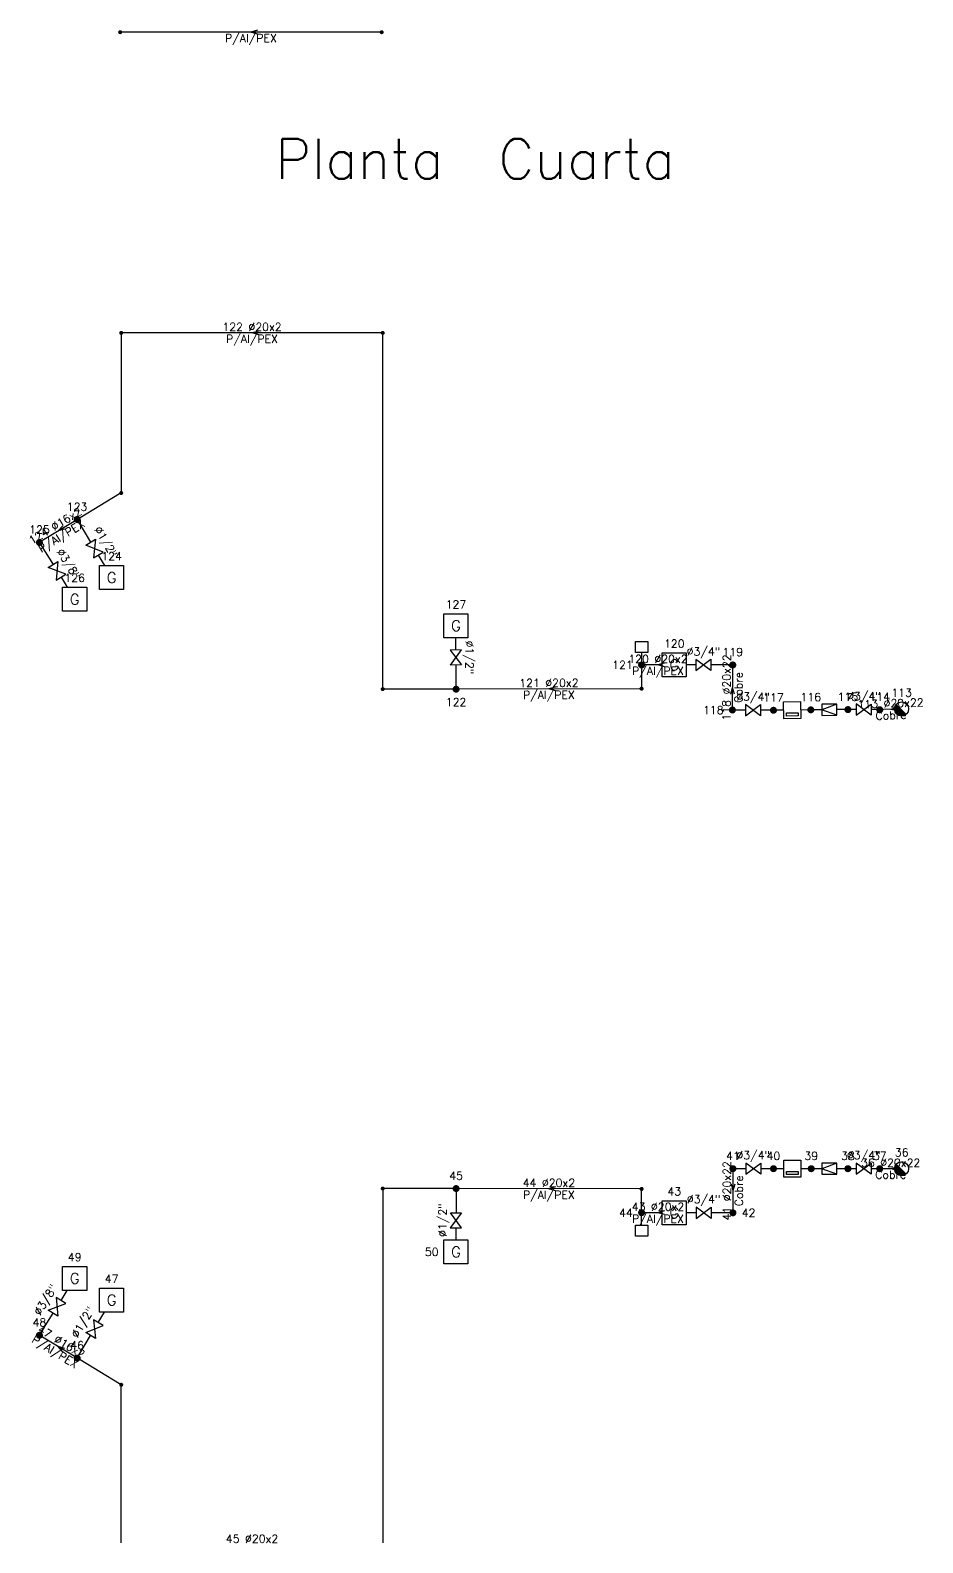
# Model space of a CAD drawing. Header units: metres. Extents: x -46.6 to 10.1, y -1.4 to 97.6.
# Drawn here: x -14.52 to -7.83, y 48.17 to 59.51 of the extents above; entities that cross this region are included whole.
import ezdxf
from ezdxf.enums import TextEntityAlignment as Align

# ---------------------------------------------------------------- set-up
doc = ezdxf.new("R2010")
doc.units = ezdxf.units.M
doc.header["$LTSCALE"] = 12.7
doc.layers.get('0').update_dxf_attribs({"linetype": 'CONTINUOUS'})
doc.layers.add('TEXTO_NUDOS', color=7, linetype='CONTINUOUS')
doc.layers.add('UNIFILAR', color=7, linetype='CONTINUOUS')
doc.layers.add('TEXTO_RAMAS', color=7, linetype='CONTINUOUS', lineweight=18)
doc.styles.add('ROMANS', font='Romans', dxfattribs={"height": 0.0635})

# ---------------------------------------------------------------- blocks, each defined once
blk = doc.blocks.new('CONEXION_PLANTAS_GAS')
at = {"color": 0, "linetype": 'Continuous'}
blk.add_circle((-0.004736, -0.005671), 1.5, dxfattribs=at)
for points in [[(-1.499779, 0.11617), (-1.504474, -0.033694), (0.363297, -1.459821), (0.216286, -1.489298)], [(-1.480147, 0.264817), (-1.499779, 0.11617), (0.506632, -1.415814), (0.363297, -1.459821)], [(-1.445772, 0.410761), (-1.480147, 0.264817), (0.644856, -1.357718), (0.506632, -1.415814)], [(-1.396999, 0.552544), (-1.445772, 0.410761), (0.77659, -1.286112), (0.644856, -1.357718)], [(-1.334315, 0.688749), (-1.396999, 0.552544), (0.900518, -1.201713), (0.77659, -1.286112)], [(-1.258346, 0.818016), (-1.334315, 0.688749), (1.0154, -1.105363), (0.900518, -1.201713)], [(-1.169852, 0.939054), (-1.258346, 0.818016), (1.047775, -1.074419), (1.0154, -1.105363)], [(-1.069716, 1.050651), (-1.169852, 0.939054), (-0.004736, -0.005671), (1.047775, -1.074419)], [(-1.504474, -0.033694), (-1.494184, -0.183278), (0.216286, -1.489298), (0.067066, -1.503952)], [(-1.494184, -0.183278), (-1.469012, -0.331087), (0.067066, -1.503952), (-0.082871, -1.503635)], [(-1.469012, -0.331087), (-1.429209, -0.475645), (-0.082871, -1.503635), (-0.232027, -1.488351)], [(-1.429209, -0.475645), (-1.375174, -0.615507), (-0.232027, -1.488351), (-0.378913, -1.458252)], [(-1.375174, -0.615507), (-1.307445, -0.749276), (-0.378913, -1.458252), (-0.52206, -1.41364)], [(-1.307445, -0.749276), (-1.226701, -0.875615), (-0.52206, -1.41364), (-0.660037, -1.35496)], [(-1.226701, -0.875615), (-1.133746, -0.993262), (-0.660037, -1.35496), (-0.791468, -1.282798)], [(-1.133746, -0.993262), (-1.029511, -1.101041), (-0.791468, -1.282798), (-0.915037, -1.197876)]]:
    blk.add_solid(points, dxfattribs=at)
blk = doc.blocks.new('NUDO_DERIVACION_GAS')
at = {"color": 0, "linetype": 'Continuous'}
for points in [[(-0.742494, 0.10584), (-0.749351, 0.031185), (-0.748721, -0.043781), (-0.749351, 0.031185)], [(-0.728219, 0.179437), (-0.742494, 0.10584), (-0.74061, -0.118309), (-0.748721, -0.043781)], [(-0.706667, 0.251241), (-0.728219, 0.179437), (-0.725099, -0.191656), (-0.74061, -0.118309)], [(-0.678054, 0.320535), (-0.706667, 0.251241), (-0.702343, -0.263087), (-0.725099, -0.191656)], [(-0.642667, 0.386626), (-0.678054, 0.320535), (-0.672569, -0.33189), (-0.702343, -0.263087)], [(-0.600858, 0.448854), (-0.642667, 0.386626), (-0.636075, -0.397377), (-0.672569, -0.33189)], [(-0.553045, 0.506597), (-0.600858, 0.448854), (-0.593226, -0.458893), (-0.636075, -0.397377)], [(-0.499707, 0.559279), (-0.553045, 0.506597), (-0.544449, -0.515825), (-0.593226, -0.458893)], [(-0.441376, 0.606372), (-0.499707, 0.559279), (-0.490233, -0.567602), (-0.544449, -0.515825)], [(-0.378635, 0.647407), (-0.441376, 0.606372), (-0.431118, -0.613708), (-0.490233, -0.567602)], [(-0.31211, 0.681973), (-0.378635, 0.647407), (-0.367696, -0.653682), (-0.431118, -0.613708)], [(-0.242467, 0.709725), (-0.31211, 0.681973), (-0.300599, -0.687124), (-0.367696, -0.653682)], [(-0.170402, 0.730386), (-0.242467, 0.709725), (-0.2305, -0.713702), (-0.300599, -0.687124)], [(-0.096633, 0.743749), (-0.170402, 0.730386), (-0.158097, -0.733148), (-0.2305, -0.713702)], [(-0.0219, 0.74968), (-0.096633, 0.743749), (-0.084114, -0.745268), (-0.158097, -0.733148)], [(0.053053, 0.748121), (-0.0219, 0.74968), (-0.009291, -0.749942), (-0.084114, -0.745268)], [(0.127475, 0.739087), (0.053053, 0.748121), (0.065624, -0.747123), (-0.009291, -0.749942)], [(0.200624, 0.722669), (0.127475, 0.739087), (0.139884, -0.736839), (0.065624, -0.747123)], [(0.271768, 0.699029), (0.200624, 0.722669), (0.212747, -0.719193), (0.139884, -0.736839)], [(0.340197, 0.668406), (0.271768, 0.699029), (0.283483, -0.694361), (0.212747, -0.719193)], [(0.405227, 0.631103), (0.340197, 0.668406), (0.351388, -0.662591), (0.283483, -0.694361)], [(0.466207, 0.587495), (0.405227, 0.631103), (0.415781, -0.624201), (0.351388, -0.662591)], [(0.52253, 0.538017), (0.466207, 0.587495), (0.47602, -0.579573), (0.415781, -0.624201)], [(0.573632, 0.483163), (0.52253, 0.538017), (0.531502, -0.529155), (0.47602, -0.579573)], [(0.619002, 0.423482), (0.573632, 0.483163), (0.581674, -0.47345), (0.531502, -0.529155)], [(0.658187, 0.359569), (0.619002, 0.423482), (0.626035, -0.413014), (0.581674, -0.47345)], [(0.690796, 0.292064), (0.658187, 0.359569), (0.66414, -0.348452), (0.626035, -0.413014)], [(0.716502, 0.22164), (0.690796, 0.292064), (0.695609, -0.280407), (0.66414, -0.348452)], [(0.73505, 0.149002), (0.716502, 0.22164), (0.720128, -0.209562), (0.695609, -0.280407)], [(0.746253, 0.074875), (0.73505, 0.149002), (0.737451, -0.136622), (0.720128, -0.209562)], [(0.75, 0), (0.746253, 0.074875), (0.747407, -0.062317), (0.737451, -0.136622)]]:
    blk.add_solid(points, dxfattribs=at)
blk = doc.blocks.new('APARATO_GAS')
at = {"color": 0, "linetype": 'Continuous'}
for p, q in [((-1.125, 1.125), (1.125, 1.125)), ((-1.125, -1.125), (-1.125, 1.125)), ((1.125, 1.125), (1.125, -1.125)), ((1.125, -1.125), (-1.125, -1.125))]:
    blk.add_line(p, q, dxfattribs=at)
at = {"color": 0, "linetype": 'Continuous', "style": 'ROMANS'}
blk.add_text('G', height=1, dxfattribs=at).set_placement((0, -0.5), align=Align.CENTER)
blk = doc.blocks.new('NUDO_PASO_GAS')
at = {"color": 0, "linetype": 'Continuous'}
for points in [[(-0.742494, 0.10584), (-0.749351, 0.031185), (-0.748721, -0.043781), (-0.749351, 0.031185)], [(-0.728219, 0.179437), (-0.742494, 0.10584), (-0.74061, -0.118309), (-0.748721, -0.043781)], [(-0.706667, 0.251241), (-0.728219, 0.179437), (-0.725099, -0.191656), (-0.74061, -0.118309)], [(-0.678054, 0.320535), (-0.706667, 0.251241), (-0.702343, -0.263087), (-0.725099, -0.191656)], [(-0.642667, 0.386626), (-0.678054, 0.320535), (-0.672569, -0.33189), (-0.702343, -0.263087)], [(-0.600858, 0.448854), (-0.642667, 0.386626), (-0.636075, -0.397377), (-0.672569, -0.33189)], [(-0.553045, 0.506597), (-0.600858, 0.448854), (-0.593226, -0.458893), (-0.636075, -0.397377)], [(-0.499707, 0.559279), (-0.553045, 0.506597), (-0.544449, -0.515825), (-0.593226, -0.458893)], [(-0.441376, 0.606372), (-0.499707, 0.559279), (-0.490233, -0.567602), (-0.544449, -0.515825)], [(-0.378635, 0.647407), (-0.441376, 0.606372), (-0.431118, -0.613708), (-0.490233, -0.567602)], [(-0.31211, 0.681973), (-0.378635, 0.647407), (-0.367696, -0.653682), (-0.431118, -0.613708)], [(-0.242467, 0.709725), (-0.31211, 0.681973), (-0.300599, -0.687124), (-0.367696, -0.653682)], [(-0.170402, 0.730386), (-0.242467, 0.709725), (-0.2305, -0.713702), (-0.300599, -0.687124)], [(-0.096633, 0.743749), (-0.170402, 0.730386), (-0.158097, -0.733148), (-0.2305, -0.713702)], [(-0.0219, 0.74968), (-0.096633, 0.743749), (-0.084114, -0.745268), (-0.158097, -0.733148)], [(0.053053, 0.748121), (-0.0219, 0.74968), (-0.009291, -0.749942), (-0.084114, -0.745268)], [(0.127475, 0.739087), (0.053053, 0.748121), (0.065624, -0.747123), (-0.009291, -0.749942)], [(0.200624, 0.722669), (0.127475, 0.739087), (0.139884, -0.736839), (0.065624, -0.747123)], [(0.271768, 0.699029), (0.200624, 0.722669), (0.212747, -0.719193), (0.139884, -0.736839)], [(0.340197, 0.668406), (0.271768, 0.699029), (0.283483, -0.694361), (0.212747, -0.719193)], [(0.405227, 0.631103), (0.340197, 0.668406), (0.351388, -0.662591), (0.283483, -0.694361)], [(0.466207, 0.587495), (0.405227, 0.631103), (0.415781, -0.624201), (0.351388, -0.662591)], [(0.52253, 0.538017), (0.466207, 0.587495), (0.47602, -0.579573), (0.415781, -0.624201)], [(0.573632, 0.483163), (0.52253, 0.538017), (0.531502, -0.529155), (0.47602, -0.579573)], [(0.619002, 0.423482), (0.573632, 0.483163), (0.581674, -0.47345), (0.531502, -0.529155)], [(0.658187, 0.359569), (0.619002, 0.423482), (0.626035, -0.413014), (0.581674, -0.47345)], [(0.690796, 0.292064), (0.658187, 0.359569), (0.66414, -0.348452), (0.626035, -0.413014)], [(0.716502, 0.22164), (0.690796, 0.292064), (0.695609, -0.280407), (0.66414, -0.348452)], [(0.73505, 0.149002), (0.716502, 0.22164), (0.720128, -0.209562), (0.695609, -0.280407)], [(0.746253, 0.074875), (0.73505, 0.149002), (0.737451, -0.136622), (0.720128, -0.209562)], [(0.75, 0), (0.746253, 0.074875), (0.747407, -0.062317), (0.737451, -0.136622)]]:
    blk.add_solid(points, dxfattribs=at)
blk = doc.blocks.new('TOMA_PRESION_GAS')
at = {"color": 0, "linetype": 'Continuous'}
for p, q in [((-0.046683, 0.093739), (-0.046683, 0.17616)), ((-0.046683, 0.17616), (0.046683, 0.17616)), ((0.046683, 0.17616), (0.046683, 0.093739)), ((0.046683, 0.093739), (-0.046683, 0.093739)), ((0, 0.093739), (0, 0.0262))]:
    blk.add_line(p, q, dxfattribs=at)
for points in [[(-0.025977, 0.003703), (-0.026217, 0.001091), (-0.026195, -0.001532), (-0.026217, 0.001091)], [(-0.025477, 0.006278), (-0.025977, 0.003703), (-0.025911, -0.004139), (-0.026195, -0.001532)], [(-0.024723, 0.00879), (-0.025477, 0.006278), (-0.025368, -0.006705), (-0.025911, -0.004139)], [(-0.023722, 0.011214), (-0.024723, 0.00879), (-0.024572, -0.009204), (-0.025368, -0.006705)], [(-0.022484, 0.013526), (-0.023722, 0.011214), (-0.02353, -0.011611), (-0.024572, -0.009204)], [(-0.021021, 0.015704), (-0.022484, 0.013526), (-0.022254, -0.013903), (-0.02353, -0.011611)], [(-0.019349, 0.017724), (-0.021021, 0.015704), (-0.020754, -0.016055), (-0.022254, -0.013903)], [(-0.017483, 0.019567), (-0.019349, 0.017724), (-0.019048, -0.018047), (-0.020754, -0.016055)], [(-0.015442, 0.021214), (-0.017483, 0.019567), (-0.017151, -0.019858), (-0.019048, -0.018047)], [(-0.013247, 0.02265), (-0.015442, 0.021214), (-0.015083, -0.021471), (-0.017151, -0.019858)], [(-0.010919, 0.023859), (-0.013247, 0.02265), (-0.012864, -0.02287), (-0.015083, -0.021471)], [(-0.008483, 0.02483), (-0.010919, 0.023859), (-0.010517, -0.02404), (-0.012864, -0.02287)], [(-0.005962, 0.025553), (-0.008483, 0.02483), (-0.008064, -0.024969), (-0.010517, -0.02404)], [(-0.003381, 0.026021), (-0.005962, 0.025553), (-0.005531, -0.02565), (-0.008064, -0.024969)], [(-0.000766, 0.026228), (-0.003381, 0.026021), (-0.002943, -0.026074), (-0.005531, -0.02565)], [(0.001856, 0.026174), (-0.000766, 0.026228), (-0.000325, -0.026237), (-0.002943, -0.026074)], [(0.00446, 0.025858), (0.001856, 0.026174), (0.002296, -0.026139), (-0.000325, -0.026237)], [(0.007019, 0.025283), (0.00446, 0.025858), (0.004894, -0.025779), (0.002296, -0.026139)], [(0.009508, 0.024456), (0.007019, 0.025283), (0.007443, -0.025162), (0.004894, -0.025779)], [(0.011902, 0.023385), (0.009508, 0.024456), (0.009918, -0.024293), (0.007443, -0.025162)], [(0.014177, 0.02208), (0.011902, 0.023385), (0.012294, -0.023181), (0.009918, -0.024293)], [(0.016311, 0.020554), (0.014177, 0.02208), (0.014546, -0.021838), (0.012294, -0.023181)], [(0.018281, 0.018823), (0.016311, 0.020554), (0.016654, -0.020277), (0.014546, -0.021838)], [(0.020069, 0.016904), (0.018281, 0.018823), (0.018595, -0.018513), (0.016654, -0.020277)], [(0.021656, 0.014816), (0.020069, 0.016904), (0.02035, -0.016564), (0.018595, -0.018513)], [(0.023027, 0.01258), (0.021656, 0.014816), (0.021902, -0.01445), (0.02035, -0.016564)], [(0.024168, 0.010218), (0.023027, 0.01258), (0.023235, -0.012191), (0.021902, -0.01445)], [(0.025067, 0.007754), (0.024168, 0.010218), (0.024336, -0.00981), (0.023235, -0.012191)], [(0.025716, 0.005213), (0.025067, 0.007754), (0.025194, -0.007332), (0.024336, -0.00981)], [(0.026108, 0.00262), (0.025716, 0.005213), (0.0258, -0.00478), (0.025194, -0.007332)], [(0.026239, 0), (0.026108, 0.00262), (0.026149, -0.00218), (0.0258, -0.00478)]]:
    blk.add_solid(points, dxfattribs=at)
blk = doc.blocks.new('LLAVE_PASO_GAS')
at = {"color": 0, "linetype": 'Continuous'}
for p, q in [((-1.5, 1.125), (1.5, -1.125)), ((1.5, 1.125), (-1.5, -1.125)), ((-1.5, -1.125), (-1.5, 1.125)), ((1.5, -1.125), (1.5, 1.125))]:
    blk.add_line(p, q, dxfattribs=at)
blk = doc.blocks.new('VALVULA_REG_PRESION_GAS')
at = {"color": 0, "linetype": 'Continuous'}
for p, q in [((-1.50002, 1.125), (1.49998, 0)), ((1.49998, 1.125), (-1.50002, 1.125)), ((-1.50002, 1.125), (-1.50002, -1.125)), ((-1.50002, -1.125), (1.49998, 0)), ((1.49998, -1.125), (1.49998, 1.125)), ((-1.50002, -1.125), (1.49998, -1.125))]:
    blk.add_line(p, q, dxfattribs=at)
blk = doc.blocks.new('CONTADOR_GAS')
at = {"color": 0, "linetype": 'Continuous'}
for p, q in [((-1.125, 1.125), (1.125, 1.125)), ((-1.125, -1.125), (-1.125, 1.125)), ((-0.775, 0.775), (0.775, 0.775)), ((-0.775, 0.367113), (-0.775, 0.775)), ((0.775, 0.367113), (-0.775, 0.367113)), ((0.775, 0.775), (0.775, 0.367113)), ((1.125, 1.125), (1.125, -1.125)), ((1.125, -1.125), (-1.125, -1.125))]:
    blk.add_line(p, q, dxfattribs=at)

msp = doc.modelspace()

# ---------------------------------------------------------------- linework, layer by layer
at = {"layer": 'UNIFILAR', "color": 30, "linetype": 'Continuous'}
for p, q in [((-11.904, 59.5), (-13.835, 59.5)), ((-12.819, 59.514), (-12.869, 59.5)), ((-12.819, 59.486), (-12.869, 59.5)), ((-13.842, 57.229), (-13.842, 56.058)), ((-11.896, 57.244), (-13.827, 57.244)), ((-12.811, 57.258), (-12.861, 57.244)), ((-12.811, 57.23), (-12.861, 57.244)), ((-11.881, 54.587), (-11.881, 57.229)), ((-13.855, 56.036), (-14.15, 55.857)), ((-14.195, 55.83), (-14.433, 55.686)), ((-14.279, 55.796), (-14.314, 55.758)), ((-14.264, 55.772), (-14.314, 55.758)), ((-14.16, 55.821), (-14.072, 55.674)), ((-14.441, 55.65), (-14.353, 55.507)), ((-14.015, 55.577), (-13.968, 55.498)), ((-14.293, 55.411), (-14.247, 55.336)), ((-11.332, 54.865), (-11.332, 54.957)), ((-11.331, 54.598), (-11.331, 54.753)), ((-9.94, 54.727), (-9.94, 54.59)), ((-9.785, 54.753), (-9.913, 54.753)), ((-9.767, 54.767), (-9.817, 54.753)), ((-9.767, 54.739), (-9.817, 54.753)), ((-9.532, 54.753), (-9.605, 54.753)), ((-9.283, 54.753), (-9.419, 54.753)), ((-9.258, 54.441), (-9.257, 54.727)), ((-10.585, 54.587), (-10.635, 54.573)), ((-9.272, 54.534), (-9.258, 54.584)), ((-9.244, 54.534), (-9.258, 54.584)), ((-11.357, 54.571), (-11.866, 54.572)), ((-9.955, 54.575), (-11.305, 54.572)), ((-10.585, 54.559), (-10.635, 54.573)), ((-9.161, 54.414), (-9.232, 54.415)), ((-8.977, 54.413), (-9.048, 54.413)), ((-8.874, 54.414), (-8.925, 54.413)), ((-8.697, 54.416), (-8.747, 54.415)), ((-8.588, 54.417), (-8.645, 54.416)), ((-8.42, 54.418), (-8.476, 54.418)), ((-8.33, 54.418), (-8.367, 54.418)), ((-8.18, 54.418), (-8.217, 54.418)), ((-8.042, 54.421), (-8.127, 54.418)), ((-8.022, 54.436), (-8.072, 54.42)), ((-8.021, 54.408), (-8.072, 54.42)), ((-9.255, 50.948), (-9.255, 50.669)), ((-9.159, 50.974), (-9.229, 50.974)), ((-8.977, 50.974), (-9.047, 50.974)), ((-8.873, 50.974), (-8.925, 50.974)), ((-8.695, 50.974), (-8.746, 50.974)), ((-8.587, 50.974), (-8.642, 50.974)), ((-8.42, 50.974), (-8.475, 50.974)), ((-8.33, 50.974), (-8.367, 50.974)), ((-8.18, 50.974), (-8.217, 50.974)), ((-8.042, 50.974), (-8.127, 50.974)), ((-8.022, 50.988), (-8.072, 50.974)), ((-8.022, 50.96), (-8.072, 50.974)), ((-10.585, 50.837), (-10.635, 50.823)), ((-9.269, 50.858), (-9.255, 50.808)), ((-9.241, 50.858), (-9.255, 50.808)), ((-11.881, 50.81), (-11.881, 48.168)), ((-11.357, 50.825), (-11.866, 50.825)), ((-11.331, 50.799), (-11.331, 50.644)), ((-9.955, 50.822), (-11.305, 50.825)), ((-10.585, 50.809), (-10.635, 50.823)), ((-9.94, 50.67), (-9.94, 50.807)), ((-9.785, 50.644), (-9.913, 50.644)), ((-9.767, 50.658), (-9.817, 50.644)), ((-9.767, 50.63), (-9.817, 50.644)), ((-9.531, 50.643), (-9.605, 50.644)), ((-9.281, 50.643), (-9.418, 50.643)), ((-11.332, 50.531), (-11.332, 50.44)), ((-14.293, 49.985), (-14.247, 50.061)), ((-14.441, 49.747), (-14.353, 49.89)), ((-14.015, 49.819), (-13.968, 49.898)), ((-14.195, 49.567), (-14.433, 49.711)), ((-14.16, 49.575), (-14.072, 49.722)), ((-14.279, 49.601), (-14.314, 49.639)), ((-14.264, 49.625), (-14.314, 49.639)), ((-13.855, 49.361), (-14.15, 49.539)), ((-13.842, 48.168), (-13.842, 49.338))]:
    msp.add_line(p, q, dxfattribs=at)

# ---------------------------------------------------------------- block references
at = {"layer": 'UNIFILAR', "color": 30, "linetype": 'Continuous', "zscale": 1.00036631778}
for name, p, xscale, yscale in [('NUDO_PASO_GAS', (-13.85, 59.5), 0.0200073263556, 0.0200073263556), ('NUDO_PASO_GAS', (-11.889, 59.5), 0.0200073263556, 0.0200073263556), ('NUDO_PASO_GAS', (-13.842, 57.244), 0.0200073263556, 0.0200073263556), ('NUDO_PASO_GAS', (-11.881, 57.244), 0.0200073263556, 0.0200073263556), ('NUDO_PASO_GAS', (-13.842, 56.043), 0.0200073263556, 0.0200073263556), ('NUDO_DERIVACION_GAS', (-14.173, 55.844), 0.0350128211223, 0.0350128211223), ('NUDO_DERIVACION_GAS', (-14.455, 55.672), 0.0350128211223, 0.0350128211223), ('APARATO_GAS', (-13.914, 55.408), 0.08002930542240001, 0.08002930542240001), ('APARATO_GAS', (-14.191, 55.246), 0.08002930542240001, 0.08002930542240001), ('APARATO_GAS', (-11.332, 55.047), 0.08002930542240001, 0.08002930542240001), ('TOMA_PRESION_GAS', (-9.94, 54.753), 1.00036631778, 1.00036631778), ('APARATO_GAS', (-9.695, 54.753), 0.08002930542240001, 0.08002930542240001), ('NUDO_DERIVACION_GAS', (-9.256, 54.753), 0.0350128211223, 0.0350128211223), ('NUDO_PASO_GAS', (-11.881, 54.572), 0.0200073263556, 0.0200073263556), ('NUDO_DERIVACION_GAS', (-11.331, 54.571), 0.0350128211223, 0.0350128211223), ('NUDO_PASO_GAS', (-9.94, 54.575), 0.0200073263556, 0.0200073263556), ('CONEXION_PLANTAS_GAS', (-7.99, 54.423), 0.0350128211223, 0.0350128211223), ('NUDO_DERIVACION_GAS', (-9.259, 54.415), 0.0350128211223, 0.0350128211223), ('NUDO_DERIVACION_GAS', (-8.951, 54.413), 0.0350128211223, 0.0350128211223), ('NUDO_DERIVACION_GAS', (-8.671, 54.416), 0.0350128211223, 0.0350128211223), ('NUDO_DERIVACION_GAS', (-8.393, 54.418), 0.0350128211223, 0.0350128211223), ('NUDO_DERIVACION_GAS', (-8.154, 54.417), 0.0350128211223, 0.0350128211223), ('NUDO_DERIVACION_GAS', (-9.255, 50.974), 0.0350128211223, 0.0350128211223), ('NUDO_DERIVACION_GAS', (-8.951, 50.974), 0.0350128211223, 0.0350128211223), ('NUDO_DERIVACION_GAS', (-8.668, 50.974), 0.0350128211223, 0.0350128211223), ('NUDO_DERIVACION_GAS', (-8.393, 50.974), 0.0350128211223, 0.0350128211223), ('NUDO_DERIVACION_GAS', (-8.154, 50.974), 0.0350128211223, 0.0350128211223), ('CONEXION_PLANTAS_GAS', (-7.99, 50.974), 0.0350128211223, 0.0350128211223), ('NUDO_PASO_GAS', (-11.881, 50.825), 0.0200073263556, 0.0200073263556), ('NUDO_DERIVACION_GAS', (-11.331, 50.825), 0.0350128211223, 0.0350128211223), ('NUDO_PASO_GAS', (-9.94, 50.822), 0.0200073263556, 0.0200073263556), ('APARATO_GAS', (-9.695, 50.644), 0.08002930542240001, 0.08002930542240001), ('NUDO_DERIVACION_GAS', (-9.255, 50.643), 0.0350128211223, 0.0350128211223), ('APARATO_GAS', (-11.332, 50.35), 0.08002930542240001, 0.08002930542240001), ('APARATO_GAS', (-14.191, 50.151), 0.08002930542240001, 0.08002930542240001), ('APARATO_GAS', (-13.914, 49.988), 0.08002930542240001, 0.08002930542240001), ('NUDO_DERIVACION_GAS', (-14.455, 49.724), 0.0350128211223, 0.0350128211223), ('NUDO_DERIVACION_GAS', (-14.173, 49.553), 0.0350128211223, 0.0350128211223), ('NUDO_PASO_GAS', (-13.842, 49.353), 0.0200073263556, 0.0200073263556)]:
    msp.add_blockref(name, p, dxfattribs=dict(at, xscale=xscale, yscale=yscale))
for name, p, xscale, yscale, rotation in [('LLAVE_PASO_GAS', (-14.043, 55.626), 0.03751373691675, 0.03751373691675, 300.730759), ('LLAVE_PASO_GAS', (-14.323, 55.459), 0.03751373691675, 0.03751373691675, 301.743256), ('LLAVE_PASO_GAS', (-11.332, 54.809), 0.03751373691675, 0.03751373691675, 90.16578799999998), ('LLAVE_PASO_GAS', (-9.476, 54.753), 0.03751373691675, 0.03751373691675, 180.088708), ('CONTADOR_GAS', (-8.811, 54.414), 0.05652069695457002, 0.05652069695457002, 180.674776), ('LLAVE_PASO_GAS', (-9.105, 54.414), 0.03751373691675, 0.03751373691675, 179.567205), ('VALVULA_REG_PRESION_GAS', (-8.532, 54.417), 0.03751373691675, 0.03751373691675, 180.45019), ('LLAVE_PASO_GAS', (-8.274, 54.418), 0.03751373691674999, 0.03751373691674999, 179.811089), ('LLAVE_PASO_GAS', (-9.103, 50.974), 0.03751373691675, 0.03751373691675, 180), ('CONTADOR_GAS', (-8.81, 50.974), 0.05652069695457, 0.05652069695457, 180), ('VALVULA_REG_PRESION_GAS', (-8.531, 50.974), 0.03751373691675, 0.03751373691675, 180), ('LLAVE_PASO_GAS', (-8.274, 50.974), 0.03751373691675, 0.03751373691675, 180), ('LLAVE_PASO_GAS', (-11.332, 50.587), 0.03751373691675, 0.03751373691675, 269.834212), ('TOMA_PRESION_GAS', (-9.94, 50.644), 1.00036631778, 1.00036631778, 180), ('LLAVE_PASO_GAS', (-9.475, 50.643), 0.03751373691675, 0.03751373691675, 179.911116), ('LLAVE_PASO_GAS', (-14.323, 49.938), 0.03751373691675, 0.03751373691675, 58.256744), ('LLAVE_PASO_GAS', (-14.043, 49.771), 0.03751373691675, 0.03751373691675, 59.269241)]:
    msp.add_blockref(name, p, dxfattribs=dict(at, xscale=xscale, yscale=yscale, rotation=rotation))

# ---------------------------------------------------------------- texts
at = {"color": 7, "linetype": 'Continuous', "style": 'ROMANS'}
msp.add_text('Planta  Cuarta', height=0.30011, dxfattribs=at).set_placement((-11.187, 58.399), align=Align.CENTER)
at = {"layer": 'TEXTO_NUDOS', "color": 30, "linetype": 'Continuous', "style": 'ROMANS'}
for s, p in [('123', (-14.173, 55.91)), ('125', (-14.455, 55.738)), ('124', (-13.914, 55.538)), ('126', (-14.191, 55.376)), ('127', (-11.332, 55.177)), ('120', (-9.695, 54.883)), ('119', (-9.256, 54.82)), ('117', (-8.951, 54.479)), ('116', (-8.671, 54.482)), ('115', (-8.393, 54.484)), ('114', (-8.154, 54.484)), ('113', (-7.99, 54.515)), ('41', (-9.255, 51.04)), ('40', (-8.951, 51.04)), ('39', (-8.668, 51.04)), ('38', (-8.393, 51.04)), ('37', (-8.154, 51.04)), ('36', (-7.99, 51.066)), ('45', (-11.331, 50.891)), ('43', (-9.695, 50.774)), ('49', (-14.191, 50.281)), ('47', (-13.914, 50.118)), ('48', (-14.455, 49.791)), ('46', (-14.173, 49.619))]:
    msp.add_text(s, height=0.06, dxfattribs=at).set_placement(p, align=Align.CENTER)
for s, p in [('121', (-10.006, 54.753)), ('118', (-9.325, 54.415)), ('44', (-10.006, 50.644)), ('50', (-11.462, 50.35))]:
    msp.add_text(s, height=0.06, dxfattribs=at).set_placement(p, align=Align.MIDDLE_RIGHT)
msp.add_text('122', height=0.06, dxfattribs=at).set_placement((-11.331, 54.505), align=Align.TOP_CENTER)
msp.add_text('42', height=0.06, dxfattribs=at).set_placement((-9.189, 50.643), align=Align.MIDDLE_LEFT)
at = {"layer": 'TEXTO_RAMAS', "color": 30, "linetype": 'Continuous', "style": 'ROMANS'}
for s, p in [('P/Al/PEX', (-12.869, 59.485)), ('P/Al/PEX', (-12.861, 57.229)), ('P/Al/PEX', (-9.817, 54.738)), ('Cobre', (-8.072, 50.959)), ('P/Al/PEX', (-9.817, 50.629))]:
    msp.add_text(s, height=0.06, dxfattribs=at).set_placement(p, align=Align.TOP_CENTER)
for s, p in [('122 Ø20x2', (-12.861, 57.259)), ('120 Ø20x2', (-9.817, 54.768)), ('Ø3/4"', (-9.103, 51.045)), ('Ø3/4"', (-8.274, 51.045)), ('36 Ø20x22', (-8.072, 50.989)), ('43 Ø20x2', (-9.817, 50.659)), ('45 Ø20x2', (-12.861, 48.168))]:
    msp.add_text(s, height=0.06, dxfattribs=at).set_placement(p, align=Align.CENTER)
for s, rotation, p in [('124 Ø16x2', 31.2839, (-14.322, 55.771)), ('Ø1/2"', 300.7308, (-13.982, 55.662)), ('Ø3/8"', 301.7433, (-14.262, 55.496)), ('Ø1/2"', 270.1658, (-11.26, 54.809)), ('Ø3/4"', 0.0887, (-9.476, 54.824)), ('118 Ø20x22', 89.6435, (-9.273, 54.584)), ('121 Ø20x2', 0.1375, (-10.635, 54.588)), ('Ø3/4"', 359.5672, (-9.104, 54.485)), ('Ø3/4"', 359.8111, (-8.273, 54.489)), ('113 Ø20x22', 1.8328, (-8.072, 54.435)), ('41 Ø20x22', 90, (-9.27, 50.808)), ('44 Ø20x2', 359.8625, (-10.635, 50.838)), ('Ø3/4"', 359.9111, (-9.475, 50.715)), ('Ø1/2"', 89.8342, (-11.403, 50.588)), ('Ø3/8"', 58.2567, (-14.384, 49.975)), ('Ø1/2"', 59.2692, (-14.105, 49.807)), ('47 Ø16x2', 328.7161, (-14.306, 49.651))]:
    msp.add_text(s, height=0.06, rotation=rotation, dxfattribs=at).set_placement(p, align=Align.CENTER)
for s, rotation, p in [('P/Al/PEX', 31.2839, (-14.306, 55.745)), ('Cobre', 89.6435, (-9.243, 54.584)), ('P/Al/PEX', 0.1375, (-10.635, 54.558)), ('Cobre', 1.8328, (-8.071, 54.405)), ('Cobre', 90, (-9.24, 50.808)), ('P/Al/PEX', 359.8625, (-10.635, 50.808)), ('P/Al/PEX', 328.7161, (-14.322, 49.626))]:
    msp.add_text(s, height=0.06, rotation=rotation, dxfattribs=at).set_placement(p, align=Align.TOP_CENTER)

doc.saveas('drawing.dxf')
